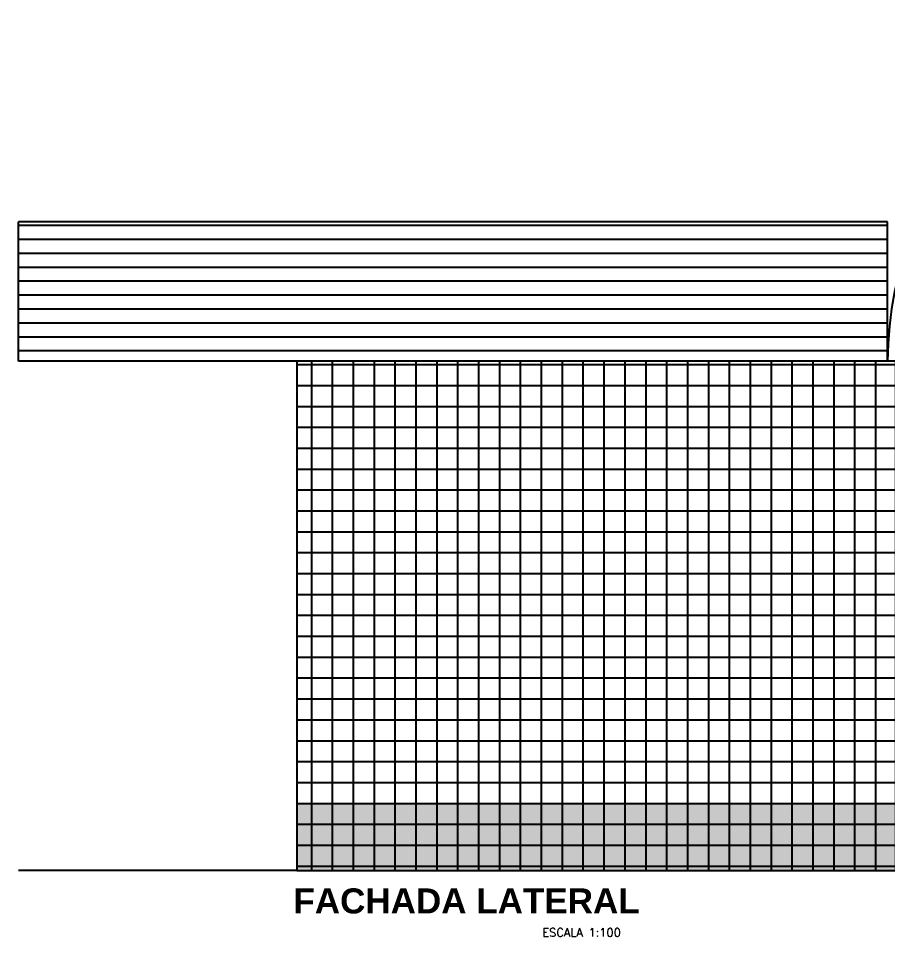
# Model space of a CAD drawing. Extents: x -151 to -2, y -18 to 162.
# Drawn here: x -62.09 to -46.49, y 42.19 to 58.67 of the extents above; entities that cross this region are included whole.
import ezdxf

# ---------------------------------------------------------------- set-up
doc = ezdxf.new("R2010")
doc.units = 0
doc.header["$MEASUREMENT"] = 0
for name, color, linetype in [('ALVENARIA', 7, 'CONTINUOUS'), ('ALVENARIA1', 44, 'CONTINUOUS'), ('ALVENARIA1A', 3, 'CONTINUOUS'), ('COBERTURA', 6, 'CONTINUOUS'), ('HATCH', 30, 'CONTINUOUS'), ('TEXTO2', 40, 'CONTINUOUS'), ('TEXTO5', 5, 'CONTINUOUS')]:
    doc.layers.add(name, color=color, linetype=linetype)
doc.styles.add('SANSSERIFBOLD', font='sasb____.pfb')
doc.styles.add('SIMPLEX', font='SIMPLEX.SHX')

msp = doc.modelspace()

# ---------------------------------------------------------------- hatches: boundary and pattern name
at = {"layer": 'COBERTURA', "linetype": 'Continuous'}
h = msp.add_hatch(dxfattribs=at)
h.set_pattern_fill('LINE', color=256, scale=2, style=0)
h.set_pattern_definition([(0, (-226.70202, -102.7953), (0, 0.25), [])])
h.paths.add_polyline_path([(-62.091, 55.018), (-62.091, 52.518), (-57.091, 52.518), (-46.491, 52.518), (-46.491, 55.018)])
at = {"layer": 'HATCH', "linetype": 'Continuous'}
h = msp.add_hatch(dxfattribs=at)
h.set_pattern_fill('NET', color=256, scale=3, style=0)
h.set_pattern_definition([(0, (-226.70202, -102.7953), (0, 0.375), []), (90, (-226.70202, -102.7953), (-0.375, 2e-17), [])])
h.paths.add_polyline_path([(-46.341, 52.518), (-57.091, 52.518), (-57.091, 43.373), (-46.341, 43.373)])
msp.add_hatch(color=256, dxfattribs=at).paths.add_polyline_path([(-57.091, 44.58), (-57.091, 43.373), (-46.341, 43.373), (-46.341, 44.58)])

# ---------------------------------------------------------------- linework, layer by layer
at = {"layer": 'ALVENARIA', "linetype": 'Continuous'}
msp.add_lwpolyline([(-57.091, 43.373), (-46.341, 43.373), (-46.341, 52.518), (-57.091, 52.518)], close=True, dxfattribs=at)
at = {"layer": 'ALVENARIA1'}
msp.add_line((-57.091, 43.373), (-62.091, 43.373), dxfattribs=at)
at = {"layer": 'ALVENARIA1A', "linetype": 'Continuous'}
msp.add_arc((-40.341, 52.518), 6.15, 0, 180, dxfattribs=at)
at = {"layer": 'COBERTURA'}
for p, q in [((-46.491, 55.018), (-62.091, 55.018)), ((-62.091, 52.518), (-62.091, 55.018)), ((-57.091, 52.518), (-62.091, 52.518))]:
    msp.add_line(p, q, dxfattribs=at)
at = {"layer": 'COBERTURA', "linetype": 'Continuous'}
msp.add_line((-46.491, 52.518), (-46.491, 55.018), dxfattribs=at)
at = {"layer": 'HATCH', "linetype": 'Continuous'}
msp.add_line((-57.091, 44.58), (-46.341, 44.58), dxfattribs=at)

# ---------------------------------------------------------------- texts
at = {"layer": 'TEXTO2', "style": 'SIMPLEX'}
msp.add_text('ESCALA 1:100', height=0.15, dxfattribs=at).set_placement((-52.687, 42.188))
at = {"layer": 'TEXTO5', "style": 'SANSSERIFBOLD'}
msp.add_text('FACHADA LATERAL', height=0.45, dxfattribs=at).set_placement((-57.155, 42.604))

doc.saveas('drawing.dxf')
